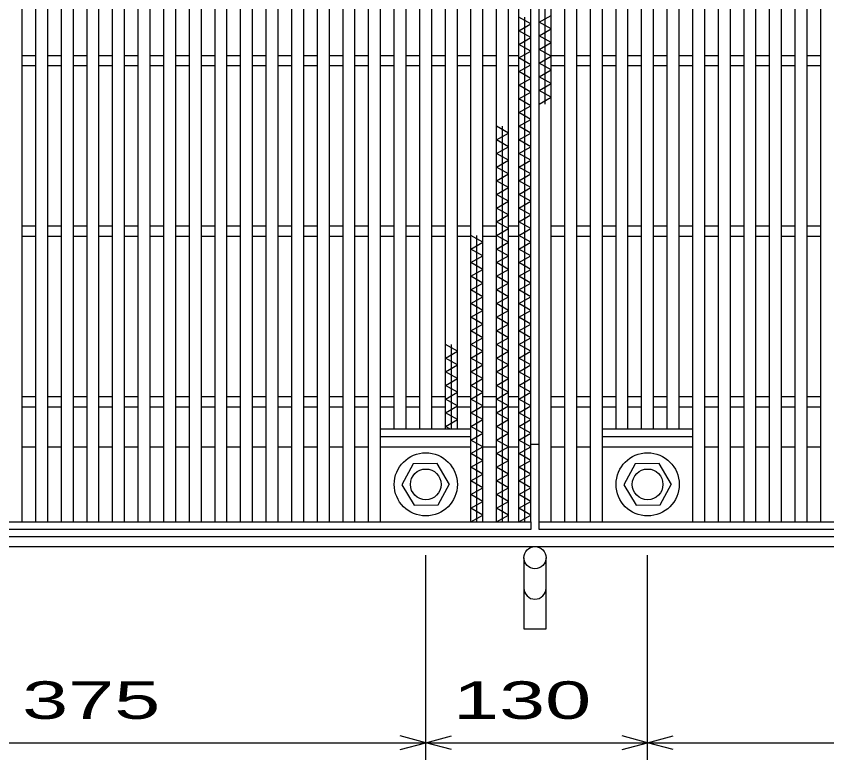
# Model space of a CAD drawing. Units: millimetres, scale not verified. Extents: x -1820 to 1731, y -1282 to 1054.
# Drawn here: x -1154 to -679, y -261 to 175 of the extents above; entities that cross this region are included whole.
import ezdxf
from ezdxf.enums import TextEntityAlignment as Align

# ---------------------------------------------------------------- set-up
doc = ezdxf.new("R2010")
doc.units = ezdxf.units.MM
doc.header["$LTSCALE"] = 10
for name, color, linetype, lineweight in [('16', 3, 'Continuous', 25), ('19', 6, 'Continuous', 25), ('22', 2, 'Continuous', 25)]:
    doc.layers.add(name, color=color, linetype=linetype, lineweight=lineweight)
doc.styles.add('ベクトル', font='')
doc.styles.get('ベクトル').set_extended_font_data('ベクトル')

msp = doc.modelspace()

# ---------------------------------------------------------------- linework, layer by layer
at = {"layer": '16'}
for p, q in [((-1150.5, -121.5), (-1150.5, 419.5)), ((-1142.5, -121.5), (-1142.5, 419.5)), ((-1135.5, -121.5), (-1135.5, 419.5)), ((-1127.5, -121.5), (-1127.5, 419.5)), ((-1120.5, -121.5), (-1120.5, 419.5)), ((-1112.5, -121.5), (-1112.5, 419.5)), ((-1105.5, -121.5), (-1105.5, 419.5)), ((-1097.5, -121.5), (-1097.5, 419.5)), ((-1090.5, -121.5), (-1090.5, 419.5)), ((-1082.5, -121.5), (-1082.5, 419.5)), ((-1075.5, -121.5), (-1075.5, 419.5)), ((-1067.5, -121.5), (-1067.5, 419.5)), ((-1060.5, -121.5), (-1060.5, 419.5)), ((-1052.5, -121.5), (-1052.5, 419.5)), ((-1045.5, -121.5), (-1045.5, 419.5)), ((-1037.5, -121.5), (-1037.5, 419.5)), ((-1030.5, -121.5), (-1030.5, 419.5)), ((-1022.5, -121.5), (-1022.5, 419.5)), ((-1015.5, -121.5), (-1015.5, 419.5)), ((-1007.5, -121.5), (-1007.5, 419.5)), ((-1000.5, -121.5), (-1000.5, 419.5)), ((-992.5, -121.5), (-992.5, 419.5)), ((-985.5, -121.5), (-985.5, 419.5)), ((-977.5, -121.5), (-977.5, 419.5)), ((-970.5, -121.5), (-970.5, 419.5)), ((-962.5, -121.5), (-962.5, 419.5)), ((-955.5, -121.5), (-955.5, 419.5)), ((-947.5, -121.5), (-947.5, 419.5)), ((-940.5, -121.5), (-940.5, 419.5)), ((-887.5, -121.5), (-887.5, 419.5)), ((-880.5, -121.5), (-880.5, 419.5)), ((-872.5, -121.5), (-872.5, 419.5)), ((-865.5, -121.5), (-865.5, 419.5)), ((-859.5, -121.5), (-859.5, 419.5)), ((-852.5, -121.5), (-852.5, 419.5)), ((-847.5, -121.5), (-847.5, 419.5)), ((-844, 123.5), (-844, 419.5)), ((-840.5, -121.5), (-840.5, 419.5)), ((-832.5, -121.5), (-832.5, 419.5)), ((-825.5, -121.5), (-825.5, 419.5)), ((-817.5, -121.5), (-817.5, 419.5)), ((-810.5, -121.5), (-810.5, 419.5)), ((-757.5, -121.5), (-757.5, 419.5)), ((-750.5, -121.5), (-750.5, 419.5)), ((-742.5, -121.5), (-742.5, 419.5)), ((-735.5, -121.5), (-735.5, 419.5)), ((-727.5, -121.5), (-727.5, 419.5)), ((-720.5, -121.5), (-720.5, 419.5)), ((-712.5, -121.5), (-712.5, 419.5)), ((-705.5, -121.5), (-705.5, 419.5)), ((-697.5, -121.5), (-697.5, 419.5)), ((-690.5, -121.5), (-690.5, 419.5)), ((-682.5, -121.5), (-682.5, 419.5)), ((-932.5, -67), (-932.5, 365)), ((-925.5, -67), (-925.5, 365)), ((-917.5, -67), (-917.5, 365)), ((-910.5, -67), (-910.5, 365)), ((-902.5, -67), (-902.5, 365)), ((-895.5, -67), (-895.5, 365)), ((-802.5, -67), (-802.5, 365)), ((-795.5, -67), (-795.5, 365)), ((-787.5, -67), (-787.5, 365)), ((-780.5, -67), (-780.5, 365)), ((-772.5, -67), (-772.5, 365)), ((-765.5, -67), (-765.5, 365)), ((-852.5, 170.5), (-859.5, 174.5)), ((-856, -121.5), (-856, 174.5)), ((-847.5, 171.5), (-840.5, 175.5)), ((-840.5, 167.5), (-847.5, 171.5)), ((-859.5, 166.5), (-852.5, 170.5)), ((-852.5, 162.5), (-859.5, 166.5)), ((-847.5, 163.5), (-840.5, 167.5)), ((-859.5, 158.5), (-852.5, 162.5)), ((-840.5, 159.5), (-847.5, 163.5)), ((-852.5, 154.5), (-859.5, 158.5)), ((-847.5, 155.5), (-840.5, 159.5)), ((-1150.5, 152), (-1142.5, 152)), ((-1135.5, 152), (-1127.5, 152)), ((-1120.5, 152), (-1112.5, 152)), ((-1105.5, 152), (-1097.5, 152)), ((-1090.5, 152), (-1082.5, 152)), ((-1075.5, 152), (-1067.5, 152)), ((-1060.5, 152), (-1052.5, 152)), ((-1045.5, 152), (-1037.5, 152)), ((-1030.5, 152), (-1022.5, 152)), ((-1015.5, 152), (-1007.5, 152)), ((-1000.5, 152), (-992.5, 152)), ((-985.5, 152), (-977.5, 152)), ((-970.5, 152), (-962.5, 152)), ((-955.5, 152), (-947.5, 152)), ((-940.5, 152), (-932.5, 152)), ((-925.5, 152), (-917.5, 152)), ((-910.5, 152), (-902.5, 152)), ((-895.5, 152), (-887.5, 152)), ((-880.5, 152), (-872.5, 152)), ((-865.5, 152), (-859.5, 152)), ((-859.5, 150.5), (-852.5, 154.5)), ((-840.5, 151.5), (-847.5, 155.5)), ((-840.5, 152), (-832.5, 152)), ((-825.5, 152), (-817.5, 152)), ((-810.5, 152), (-802.5, 152)), ((-795.5, 152), (-787.5, 152)), ((-780.5, 152), (-772.5, 152)), ((-765.5, 152), (-757.5, 152)), ((-750.5, 152), (-742.5, 152)), ((-735.5, 152), (-727.5, 152)), ((-720.5, 152), (-712.5, 152)), ((-705.5, 152), (-697.5, 152)), ((-690.5, 152), (-682.5, 152)), ((-852.5, 146.5), (-859.5, 150.5)), ((-847.5, 147.5), (-840.5, 151.5)), ((-840.5, 143.5), (-847.5, 147.5)), ((-1150.5, 146), (-1142.5, 146)), ((-1135.5, 146), (-1127.5, 146)), ((-1120.5, 146), (-1112.5, 146)), ((-1105.5, 146), (-1097.5, 146)), ((-1090.5, 146), (-1082.5, 146)), ((-1075.5, 146), (-1067.5, 146)), ((-1060.5, 146), (-1052.5, 146)), ((-1045.5, 146), (-1037.5, 146)), ((-1030.5, 146), (-1022.5, 146)), ((-1015.5, 146), (-1007.5, 146)), ((-1000.5, 146), (-992.5, 146)), ((-985.5, 146), (-977.5, 146)), ((-970.5, 146), (-962.5, 146)), ((-955.5, 146), (-947.5, 146)), ((-940.5, 146), (-932.5, 146)), ((-925.5, 146), (-917.5, 146)), ((-910.5, 146), (-902.5, 146)), ((-895.5, 146), (-887.5, 146)), ((-880.5, 146), (-872.5, 146)), ((-865.5, 146), (-859.5, 146)), ((-859.5, 142.5), (-852.5, 146.5)), ((-852.5, 138.5), (-859.5, 142.5)), ((-847.5, 139.5), (-840.5, 143.5)), ((-840.5, 146), (-832.5, 146)), ((-825.5, 146), (-817.5, 146)), ((-810.5, 146), (-802.5, 146)), ((-795.5, 146), (-787.5, 146)), ((-780.5, 146), (-772.5, 146)), ((-765.5, 146), (-757.5, 146)), ((-750.5, 146), (-742.5, 146)), ((-735.5, 146), (-727.5, 146)), ((-720.5, 146), (-712.5, 146)), ((-705.5, 146), (-697.5, 146)), ((-690.5, 146), (-682.5, 146)), ((-859.5, 134.5), (-852.5, 138.5)), ((-840.5, 135.5), (-847.5, 139.5)), ((-852.5, 130.5), (-859.5, 134.5)), ((-847.5, 131.5), (-840.5, 135.5)), ((-859.5, 126.5), (-852.5, 130.5)), ((-840.5, 127.5), (-847.5, 131.5)), ((-852.5, 122.5), (-859.5, 126.5)), ((-847.5, 123.5), (-840.5, 127.5)), ((-859.5, 118.5), (-852.5, 122.5)), ((-852.5, 114.5), (-859.5, 118.5)), ((-859.5, 110.5), (-852.5, 114.5)), ((-865.5, 106.5), (-872.5, 110.5)), ((-869, -121.5), (-869, 110.5)), ((-852.5, 106.5), (-859.5, 110.5)), ((-872.5, 102.5), (-865.5, 106.5)), ((-859.5, 102.5), (-852.5, 106.5)), ((-865.5, 98.5), (-872.5, 102.5)), ((-852.5, 98.5), (-859.5, 102.5)), ((-872.5, 94.5), (-865.5, 98.5)), ((-859.5, 94.5), (-852.5, 98.5)), ((-865.5, 90.5), (-872.5, 94.5)), ((-872.5, 86.5), (-865.5, 90.5)), ((-852.5, 90.5), (-859.5, 94.5)), ((-859.5, 86.5), (-852.5, 90.5)), ((-865.5, 82.5), (-872.5, 86.5)), ((-852.5, 82.5), (-859.5, 86.5)), ((-872.5, 78.5), (-865.5, 82.5)), ((-859.5, 78.5), (-852.5, 82.5)), ((-865.5, 74.5), (-872.5, 78.5)), ((-852.5, 74.5), (-859.5, 78.5)), ((-872.5, 70.5), (-865.5, 74.5)), ((-859.5, 70.5), (-852.5, 74.5)), ((-865.5, 66.5), (-872.5, 70.5)), ((-872.5, 62.5), (-865.5, 66.5)), ((-852.5, 66.5), (-859.5, 70.5)), ((-859.5, 62.5), (-852.5, 66.5)), ((-865.5, 58.5), (-872.5, 62.5)), ((-852.5, 58.5), (-859.5, 62.5)), ((-872.5, 54.5), (-865.5, 58.5)), ((-859.5, 54.5), (-852.5, 58.5)), ((-865.5, 50.5), (-872.5, 54.5)), ((-852.5, 50.5), (-859.5, 54.5)), ((-1150.5, 52), (-1142.5, 52)), ((-1135.5, 52), (-1127.5, 52)), ((-1120.5, 52), (-1112.5, 52)), ((-1105.5, 52), (-1097.5, 52)), ((-1090.5, 52), (-1082.5, 52)), ((-1075.5, 52), (-1067.5, 52)), ((-1060.5, 52), (-1052.5, 52)), ((-1045.5, 52), (-1037.5, 52)), ((-1030.5, 52), (-1022.5, 52)), ((-1015.5, 52), (-1007.5, 52)), ((-1000.5, 52), (-992.5, 52)), ((-985.5, 52), (-977.5, 52)), ((-970.5, 52), (-962.5, 52)), ((-955.5, 52), (-947.5, 52)), ((-940.5, 52), (-932.5, 52)), ((-925.5, 52), (-917.5, 52)), ((-910.5, 52), (-902.5, 52)), ((-895.5, 52), (-887.5, 52)), ((-880.5, 52), (-872.5, 52)), ((-872.5, 46.5), (-865.5, 50.5)), ((-865.5, 52), (-859.5, 52)), ((-859.5, 46.5), (-852.5, 50.5)), ((-840.5, 52), (-832.5, 52)), ((-825.5, 52), (-817.5, 52)), ((-810.5, 52), (-802.5, 52)), ((-795.5, 52), (-787.5, 52)), ((-780.5, 52), (-772.5, 52)), ((-765.5, 52), (-757.5, 52)), ((-750.5, 52), (-742.5, 52)), ((-735.5, 52), (-727.5, 52)), ((-720.5, 52), (-712.5, 52)), ((-705.5, 52), (-697.5, 52)), ((-690.5, 52), (-682.5, 52)), ((-1150.5, 46), (-1142.5, 46)), ((-1135.5, 46), (-1127.5, 46)), ((-1120.5, 46), (-1112.5, 46)), ((-1105.5, 46), (-1097.5, 46)), ((-1090.5, 46), (-1082.5, 46)), ((-1075.5, 46), (-1067.5, 46)), ((-1060.5, 46), (-1052.5, 46)), ((-1045.5, 46), (-1037.5, 46)), ((-1030.5, 46), (-1022.5, 46)), ((-1015.5, 46), (-1007.5, 46)), ((-1000.5, 46), (-992.5, 46)), ((-985.5, 46), (-977.5, 46)), ((-970.5, 46), (-962.5, 46)), ((-955.5, 46), (-947.5, 46)), ((-940.5, 46), (-932.5, 46)), ((-925.5, 46), (-917.5, 46)), ((-910.5, 46), (-902.5, 46)), ((-895.5, 46), (-887.5, 46)), ((-880.5, 42.5), (-887.5, 46.5)), ((-884, -121.5), (-884, 46.5)), ((-880.5, 46), (-872.5, 46)), ((-865.5, 42.5), (-872.5, 46.5)), ((-865.5, 46), (-859.5, 46)), ((-852.5, 42.5), (-859.5, 46.5)), ((-840.5, 46), (-832.5, 46)), ((-825.5, 46), (-817.5, 46)), ((-810.5, 46), (-802.5, 46)), ((-795.5, 46), (-787.5, 46)), ((-780.5, 46), (-772.5, 46)), ((-765.5, 46), (-757.5, 46)), ((-750.5, 46), (-742.5, 46)), ((-735.5, 46), (-727.5, 46)), ((-720.5, 46), (-712.5, 46)), ((-705.5, 46), (-697.5, 46)), ((-690.5, 46), (-682.5, 46)), ((-887.5, 38.5), (-880.5, 42.5)), ((-880.5, 34.5), (-887.5, 38.5)), ((-872.5, 38.5), (-865.5, 42.5)), ((-865.5, 34.5), (-872.5, 38.5)), ((-859.5, 38.5), (-852.5, 42.5)), ((-852.5, 34.5), (-859.5, 38.5)), ((-887.5, 30.5), (-880.5, 34.5)), ((-872.5, 30.5), (-865.5, 34.5)), ((-859.5, 30.5), (-852.5, 34.5)), ((-880.5, 26.5), (-887.5, 30.5)), ((-865.5, 26.5), (-872.5, 30.5)), ((-852.5, 26.5), (-859.5, 30.5)), ((-887.5, 22.5), (-880.5, 26.5)), ((-872.5, 22.5), (-865.5, 26.5)), ((-859.5, 22.5), (-852.5, 26.5)), ((-880.5, 18.5), (-887.5, 22.5)), ((-865.5, 18.5), (-872.5, 22.5)), ((-852.5, 18.5), (-859.5, 22.5)), ((-887.5, 14.5), (-880.5, 18.5)), ((-880.5, 10.5), (-887.5, 14.5)), ((-872.5, 14.5), (-865.5, 18.5)), ((-865.5, 10.5), (-872.5, 14.5)), ((-859.5, 14.5), (-852.5, 18.5)), ((-852.5, 10.5), (-859.5, 14.5)), ((-887.5, 6.5), (-880.5, 10.5)), ((-872.5, 6.5), (-865.5, 10.5)), ((-859.5, 6.5), (-852.5, 10.5)), ((-880.5, 2.5), (-887.5, 6.5)), ((-865.5, 2.5), (-872.5, 6.5)), ((-852.5, 2.5), (-859.5, 6.5)), ((-887.5, -1.5), (-880.5, 2.5)), ((-872.5, -1.5), (-865.5, 2.5)), ((-859.5, -1.5), (-852.5, 2.5)), ((-880.5, -5.5), (-887.5, -1.5)), ((-865.5, -5.5), (-872.5, -1.5)), ((-852.5, -5.5), (-859.5, -1.5)), ((-887.5, -9.5), (-880.5, -5.5)), ((-880.5, -13.5), (-887.5, -9.5)), ((-872.5, -9.5), (-865.5, -5.5)), ((-865.5, -13.5), (-872.5, -9.5)), ((-859.5, -9.5), (-852.5, -5.5)), ((-852.5, -13.5), (-859.5, -9.5)), ((-887.5, -17.5), (-880.5, -13.5)), ((-872.5, -17.5), (-865.5, -13.5)), ((-859.5, -17.5), (-852.5, -13.5)), ((-895.5, -21.5), (-902.5, -17.5)), ((-899, -67), (-899, -17.5)), ((-880.5, -21.5), (-887.5, -17.5)), ((-865.5, -21.5), (-872.5, -17.5)), ((-852.5, -21.5), (-859.5, -17.5)), ((-902.5, -25.5), (-895.5, -21.5)), ((-887.5, -25.5), (-880.5, -21.5)), ((-872.5, -25.5), (-865.5, -21.5)), ((-859.5, -25.5), (-852.5, -21.5)), ((-895.5, -29.5), (-902.5, -25.5)), ((-880.5, -29.5), (-887.5, -25.5)), ((-865.5, -29.5), (-872.5, -25.5)), ((-852.5, -29.5), (-859.5, -25.5)), ((-902.5, -33.5), (-895.5, -29.5)), ((-887.5, -33.5), (-880.5, -29.5)), ((-872.5, -33.5), (-865.5, -29.5)), ((-859.5, -33.5), (-852.5, -29.5)), ((-895.5, -37.5), (-902.5, -33.5)), ((-902.5, -41.5), (-895.5, -37.5)), ((-880.5, -37.5), (-887.5, -33.5)), ((-887.5, -41.5), (-880.5, -37.5)), ((-865.5, -37.5), (-872.5, -33.5)), ((-872.5, -41.5), (-865.5, -37.5)), ((-852.5, -37.5), (-859.5, -33.5)), ((-859.5, -41.5), (-852.5, -37.5)), ((-895.5, -45.5), (-902.5, -41.5)), ((-880.5, -45.5), (-887.5, -41.5)), ((-865.5, -45.5), (-872.5, -41.5)), ((-852.5, -45.5), (-859.5, -41.5)), ((-902.5, -49.5), (-895.5, -45.5)), ((-887.5, -49.5), (-880.5, -45.5)), ((-872.5, -49.5), (-865.5, -45.5)), ((-859.5, -49.5), (-852.5, -45.5)), ((-1150.5, -48), (-1142.5, -48)), ((-1135.5, -48), (-1127.5, -48)), ((-1120.5, -48), (-1112.5, -48)), ((-1105.5, -48), (-1097.5, -48)), ((-1090.5, -48), (-1082.5, -48)), ((-1075.5, -48), (-1067.5, -48)), ((-1060.5, -48), (-1052.5, -48)), ((-1045.5, -48), (-1037.5, -48)), ((-1030.5, -48), (-1022.5, -48)), ((-1015.5, -48), (-1007.5, -48)), ((-1000.5, -48), (-992.5, -48)), ((-985.5, -48), (-977.5, -48)), ((-970.5, -48), (-962.5, -48)), ((-955.5, -48), (-947.5, -48)), ((-940.5, -48), (-932.5, -48)), ((-925.5, -48), (-917.5, -48)), ((-910.5, -48), (-902.5, -48)), ((-895.5, -53.5), (-902.5, -49.5)), ((-895.5, -48), (-887.5, -48)), ((-880.5, -53.5), (-887.5, -49.5)), ((-880.5, -48), (-872.5, -48)), ((-865.5, -53.5), (-872.5, -49.5)), ((-865.5, -48), (-859.5, -48)), ((-852.5, -53.5), (-859.5, -49.5)), ((-840.5, -48), (-832.5, -48)), ((-825.5, -48), (-817.5, -48)), ((-810.5, -48), (-802.5, -48)), ((-795.5, -48), (-787.5, -48)), ((-780.5, -48), (-772.5, -48)), ((-765.5, -48), (-757.5, -48)), ((-750.5, -48), (-742.5, -48)), ((-735.5, -48), (-727.5, -48)), ((-720.5, -48), (-712.5, -48)), ((-705.5, -48), (-697.5, -48)), ((-690.5, -48), (-682.5, -48)), ((-1150.5, -54), (-1142.5, -54)), ((-1135.5, -54), (-1127.5, -54)), ((-1120.5, -54), (-1112.5, -54)), ((-1105.5, -54), (-1097.5, -54)), ((-1090.5, -54), (-1082.5, -54)), ((-1075.5, -54), (-1067.5, -54)), ((-1060.5, -54), (-1052.5, -54)), ((-1045.5, -54), (-1037.5, -54)), ((-1030.5, -54), (-1022.5, -54)), ((-1015.5, -54), (-1007.5, -54)), ((-1000.5, -54), (-992.5, -54)), ((-985.5, -54), (-977.5, -54)), ((-970.5, -54), (-962.5, -54)), ((-955.5, -54), (-947.5, -54)), ((-940.5, -54), (-932.5, -54)), ((-925.5, -54), (-917.5, -54)), ((-910.5, -54), (-902.5, -54)), ((-902.5, -57.5), (-895.5, -53.5)), ((-895.5, -54), (-887.5, -54)), ((-887.5, -57.5), (-880.5, -53.5)), ((-880.5, -54), (-872.5, -54)), ((-872.5, -57.5), (-865.5, -53.5)), ((-865.5, -54), (-859.5, -54)), ((-859.5, -57.5), (-852.5, -53.5)), ((-840.5, -54), (-832.5, -54)), ((-825.5, -54), (-817.5, -54)), ((-810.5, -54), (-802.5, -54)), ((-795.5, -54), (-787.5, -54)), ((-780.5, -54), (-772.5, -54)), ((-765.5, -54), (-757.5, -54)), ((-750.5, -54), (-742.5, -54)), ((-735.5, -54), (-727.5, -54)), ((-720.5, -54), (-712.5, -54)), ((-705.5, -54), (-697.5, -54)), ((-690.5, -54), (-682.5, -54)), ((-895.5, -61.5), (-902.5, -57.5)), ((-902.5, -65.5), (-895.5, -61.5)), ((-880.5, -61.5), (-887.5, -57.5)), ((-887.5, -65.5), (-880.5, -61.5)), ((-865.5, -61.5), (-872.5, -57.5)), ((-872.5, -65.5), (-865.5, -61.5)), ((-852.5, -61.5), (-859.5, -57.5)), ((-859.5, -65.5), (-852.5, -61.5)), ((-899.87, -67), (-902.5, -65.5)), ((-880.5, -69.5), (-887.5, -65.5)), ((-865.5, -69.5), (-872.5, -65.5)), ((-852.5, -69.5), (-859.5, -65.5)), ((-940.5, -67), (-887.5, -67)), ((-940.5, -71.5), (-940.5, -67)), ((-887.5, -71.5), (-887.5, -67)), ((-887.5, -73.5), (-880.5, -69.5)), ((-872.5, -73.5), (-865.5, -69.5)), ((-859.5, -73.5), (-852.5, -69.5)), ((-810.5, -67), (-757.5, -67)), ((-810.5, -71.5), (-810.5, -67)), ((-757.5, -71.5), (-757.5, -67)), ((-940.5, -71.5), (-887.5, -71.5)), ((-880.5, -77.5), (-887.5, -73.5)), ((-865.5, -77.5), (-872.5, -73.5)), ((-852.5, -77.5), (-859.5, -73.5)), ((-810.5, -71.5), (-757.5, -71.5)), ((-1150.5, -77.5), (-1142.5, -77.5)), ((-1135.5, -77.5), (-1127.5, -77.5)), ((-1120.5, -77.5), (-1112.5, -77.5)), ((-1105.5, -77.5), (-1097.5, -77.5)), ((-1090.5, -77.5), (-1082.5, -77.5)), ((-1075.5, -77.5), (-1067.5, -77.5)), ((-1060.5, -77.5), (-1052.5, -77.5)), ((-1045.5, -77.5), (-1037.5, -77.5)), ((-1030.5, -77.5), (-1022.5, -77.5)), ((-1015.5, -77.5), (-1007.5, -77.5)), ((-1000.5, -77.5), (-992.5, -77.5)), ((-985.5, -77.5), (-977.5, -77.5)), ((-970.5, -77.5), (-962.5, -77.5)), ((-955.5, -77.5), (-947.5, -77.5)), ((-940.5, -77.5), (-887.5, -77.5)), ((-887.5, -81.5), (-880.5, -77.5)), ((-880.5, -77.5), (-872.5, -77.5)), ((-872.5, -81.5), (-865.5, -77.5)), ((-865.5, -77.5), (-859.5, -77.5)), ((-859.5, -81.5), (-852.5, -77.5)), ((-840.5, -77.5), (-832.5, -77.5)), ((-825.5, -77.5), (-817.5, -77.5)), ((-810.5, -77.5), (-757.5, -77.5)), ((-750.5, -77.5), (-742.5, -77.5)), ((-735.5, -77.5), (-727.5, -77.5)), ((-720.5, -77.5), (-712.5, -77.5)), ((-705.5, -77.5), (-697.5, -77.5)), ((-690.5, -77.5), (-682.5, -77.5)), ((-880.5, -85.5), (-887.5, -81.5)), ((-887.5, -89.5), (-880.5, -85.5)), ((-865.5, -85.5), (-872.5, -81.5)), ((-872.5, -89.5), (-865.5, -85.5)), ((-852.5, -85.5), (-859.5, -81.5)), ((-859.5, -89.5), (-852.5, -85.5)), ((-921.29, -87.55), (-928, -99.84)), ((-907.3, -87.21), (-921.29, -87.55)), ((-900, -99.5), (-907.3, -87.21)), ((-880.5, -93.5), (-887.5, -89.5)), ((-865.5, -93.5), (-872.5, -89.5)), ((-852.5, -93.5), (-859.5, -89.5)), ((-791.29, -87.55), (-798, -99.84)), ((-777.3, -87.21), (-791.29, -87.55)), ((-770, -99.5), (-777.3, -87.21)), ((-887.5, -97.5), (-880.5, -93.5)), ((-872.5, -97.5), (-865.5, -93.5)), ((-859.5, -97.5), (-852.5, -93.5)), ((-906.71, -111.45), (-900, -99.16)), ((-880.5, -101.5), (-887.5, -97.5)), ((-865.5, -101.5), (-872.5, -97.5)), ((-852.5, -101.5), (-859.5, -97.5)), ((-776.71, -111.45), (-770, -99.16)), ((-928, -99.84), (-920.7, -111.79)), ((-887.5, -105.5), (-880.5, -101.5)), ((-872.5, -105.5), (-865.5, -101.5)), ((-859.5, -105.5), (-852.5, -101.5)), ((-798, -99.84), (-790.7, -111.79)), ((-880.5, -109.5), (-887.5, -105.5)), ((-865.5, -109.5), (-872.5, -105.5)), ((-852.5, -109.5), (-859.5, -105.5)), ((-920.7, -111.79), (-906.71, -111.45)), ((-887.5, -113.5), (-880.5, -109.5)), ((-880.5, -117.5), (-887.5, -113.5)), ((-872.5, -113.5), (-865.5, -109.5)), ((-865.5, -117.5), (-872.5, -113.5)), ((-859.5, -113.5), (-852.5, -109.5)), ((-852.5, -117.5), (-859.5, -113.5)), ((-790.7, -111.79), (-776.71, -111.45)), ((-887.5, -121.5), (-880.5, -117.5)), ((-872.5, -121.5), (-865.5, -117.5)), ((-859.5, -121.5), (-852.5, -117.5)), ((-1352.5, -121.5), (-852.5, -121.5)), ((-1157.5, -121.5), (-1150.5, -121.5)), ((-1142.5, -121.5), (-1135.5, -121.5)), ((-1127.5, -121.5), (-1120.5, -121.5)), ((-1112.5, -121.5), (-1105.5, -121.5)), ((-1097.5, -121.5), (-1090.5, -121.5)), ((-1082.5, -121.5), (-1075.5, -121.5)), ((-1067.5, -121.5), (-1060.5, -121.5)), ((-1052.5, -121.5), (-1045.5, -121.5)), ((-1037.5, -121.5), (-1030.5, -121.5)), ((-1022.5, -121.5), (-1015.5, -121.5)), ((-1007.5, -121.5), (-1000.5, -121.5)), ((-992.5, -121.5), (-985.5, -121.5)), ((-977.5, -121.5), (-970.5, -121.5)), ((-962.5, -121.5), (-955.5, -121.5)), ((-947.5, -121.5), (-940.5, -121.5)), ((-932.5, -121.5), (-925.5, -121.5)), ((-917.5, -121.5), (-910.5, -121.5)), ((-902.5, -121.5), (-895.5, -121.5)), ((-887.5, -121.5), (-880.5, -121.5)), ((-872.5, -121.5), (-865.5, -121.5)), ((-859.5, -121.5), (-852.5, -121.5)), ((-852.5, -121.5), (-852.5, -126)), ((-847.5, -121.5), (-347.5, -121.5)), ((-847.5, -126), (-847.5, -121.5)), ((-847.5, -121.5), (-840.5, -121.5)), ((-832.5, -121.5), (-825.5, -121.5)), ((-817.5, -121.5), (-810.5, -121.5)), ((-802.5, -121.5), (-795.5, -121.5)), ((-787.5, -121.5), (-780.5, -121.5)), ((-772.5, -121.5), (-765.5, -121.5)), ((-757.5, -121.5), (-750.5, -121.5)), ((-742.5, -121.5), (-735.5, -121.5)), ((-727.5, -121.5), (-720.5, -121.5)), ((-712.5, -121.5), (-705.5, -121.5)), ((-697.5, -121.5), (-690.5, -121.5)), ((-682.5, -121.5), (-675.5, -121.5)), ((-852.5, -126), (-1352.5, -126)), ((-347.5, -126), (-847.5, -126))]:
    msp.add_line(p, q, dxfattribs=at)
for centre, radius in [((-914, -99.5), 18.5), ((-784, -99.5), 18.5), ((-914, -99.5), 9), ((-784, -99.5), 9)]:
    msp.add_circle(centre, radius, dxfattribs=at)
at = {"layer": '19'}
for p, q in [((-852.5, -76), (-847.5, -76)), ((-1355, -130), (-345, -130)), ((-1355, -136), (-345, -136)), ((-856.5, -142.5), (-856.5, -184.12)), ((-843.5, -184.12), (-843.5, -142.5)), ((-856.5, -184.12), (-843.5, -184.12))]:
    msp.add_line(p, q, dxfattribs=at)
msp.add_circle((-850, -142.5), 6.5, dxfattribs=at)
msp.add_arc((-850, -160.34), 6.5, 180, 0, dxfattribs=at)
at = {"layer": '22', "color": 4}
for p, q in [((-914, -261), (-914, -141)), ((-784, -261), (-784, -141)), ((-914, -251), (-929, -247)), ((-914, -251), (-899, -247)), ((-784, -251), (-799, -247)), ((-784, -251), (-769, -247)), ((-1289, -251), (-914, -251)), ((-929, -255), (-914, -251)), ((-899, -255), (-914, -251)), ((-914, -251), (-784, -251)), ((-799, -255), (-784, -251)), ((-769, -255), (-784, -251)), ((-784, -251), (-409, -251))]:
    msp.add_line(p, q, dxfattribs=at)

# ---------------------------------------------------------------- texts
at = {"layer": '22', "style": 'ベクトル', "width": 1.65}
for s, p in [(' 375 ', (-1164, -226)), (' 130 ', (-911.5, -226))]:
    msp.add_text(s, height=21.99, dxfattribs=at).set_placement(p, align=Align.MIDDLE_LEFT)

doc.saveas('drawing.dxf')
